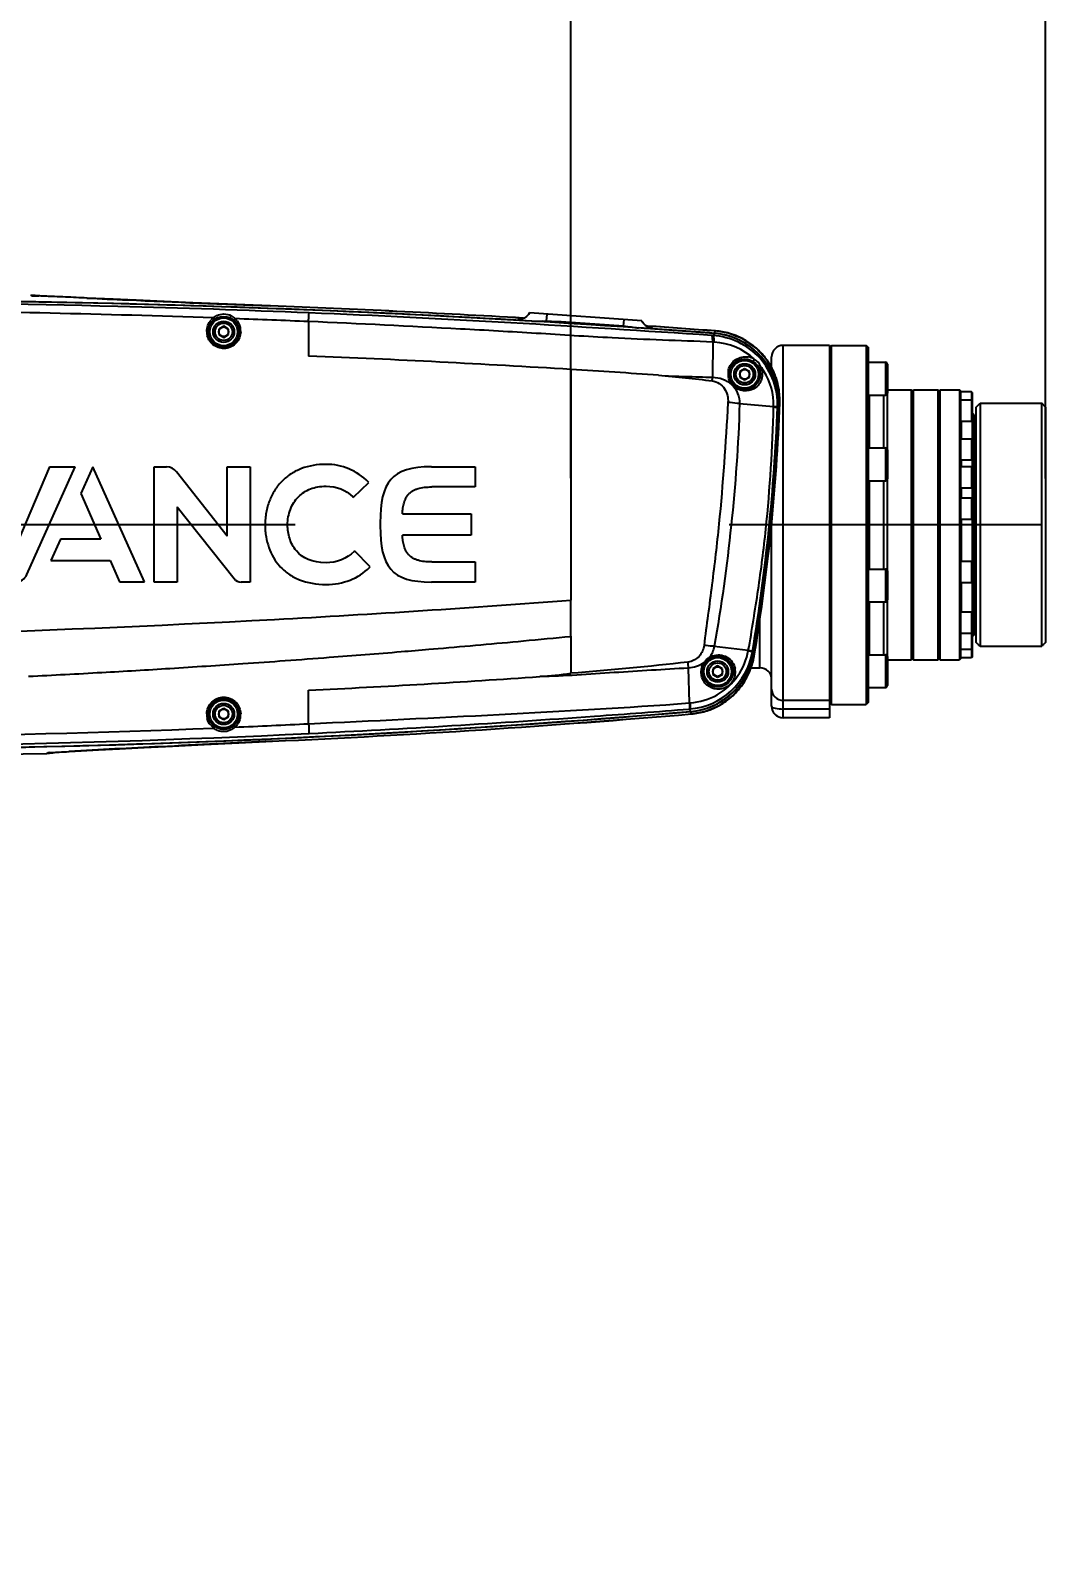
# Model space of a CAD drawing. Header units: millimetres. Extents: x 7426 to 8737, y 124 to 421.
# Drawn here: x 8520.96 to 8529.77, y 362.53 to 375.78 of the extents above; entities that cross this region are included whole.
import ezdxf

# ---------------------------------------------------------------- set-up
doc = ezdxf.new("R2010")
doc.units = ezdxf.units.MM
doc.linetypes.add('CENTER', pattern=[0.6, 0.375, -0.075, 0.075, -0.075])
for name, color, linetype in [('BREP_1_DXF_CONTINUOUS_LINE', 7, 'Continuous'), ('BREP_2_DXF_CONTINUOUS_LINE', 7, 'Continuous'), ('BREP_3_DXF_CONTINUOUS_LINE', 7, 'Continuous'), ('BREP_4_DXF_CONTINUOUS_LINE', 7, 'Continuous'), ('BREP_5_DXF_CONTINUOUS_LINE', 7, 'Continuous'), ('BREP_6_DXF_CONTINUOUS_LINE', 7, 'Continuous'), ('BREP_7_DXF_CONTINUOUS_LINE', 7, 'Continuous'), ('BREP_8_DXF_CONTINUOUS_LINE', 7, 'Continuous'), ('中心线', 7, 'Continuous'), ('外形图', 7, 'Continuous'), ('尺寸标注', 7, 'Continuous')]:
    doc.layers.add(name, color=color, linetype=linetype)
doc.styles.add('微软雅黑', font='msyh.ttc')
doc.dimstyles.new('尺寸标注_1_30比例', dxfattribs={"dimtxt": 2.1, "dimasz": 1.7, "dimexe": 0.5, "dimexo": 0.4, "dimgap": 0.5, "dimtad": 1, "dimdec": 1, "dimlfac": 30, "dimdsep": 46, "dimtxsty": '微软雅黑', "dimcen": 0.09, "dimadec": 0, "dimazin": 0, "dimtp": 0.01, "dimtm": 0.01, "dimtfac": 1, "dimtdec": 1, "dimtofl": 0, "dimtmove": 0, "dimatfit": 3, "dimfxl": 1, "dimtolj": 1, "dimarcsym": 0})

# ---------------------------------------------------------------- blocks, each defined once
blk = doc.blocks.new('*D1307')
at = {"layer": 'Defpoints', "color": 0}
for p in [(8500.291, 392.612), (8561.041, 322.179), (8566.994, 322.179)]:
    blk.add_point(p, dxfattribs=at)
at = {"layer": '尺寸标注', "color": 0, "lineweight": -2}
for p, q in [((8500.691, 392.612), (8567.494, 392.612)), ((8566.994, 390.912), (8566.994, 323.879)), ((8561.441, 322.179), (8567.494, 322.179))]:
    blk.add_line(p, q, dxfattribs=at)
at = {"layer": '尺寸标注', "color": 0}
for points in [[(8567.278, 390.912), (8566.711, 390.912), (8566.994, 392.612)], [(8566.711, 323.879), (8567.278, 323.879), (8566.994, 322.179)]]:
    blk.add_solid(points, dxfattribs=at)
at = {"layer": '尺寸标注', "color": 0, "insert": (8565.404, 357.396), "char_height": 2.1, "attachment_point": 5, "rotation": 90, "style": '微软雅黑'}
blk.add_mtext('\\A1;\\A1;2113', dxfattribs=at)
blk = doc.blocks.new('*D1310')
at = {"layer": 'Defpoints', "color": 0}
for p in [(8525.624, 379.686), (8525.624, 374.991), (8500.291, 366.846)]:
    blk.add_point(p, dxfattribs=at)
at = {"layer": '尺寸标注', "color": 0, "lineweight": -2}
for p, q in [((8500.291, 367.246), (8500.291, 380.186)), ((8525.624, 375.391), (8525.624, 380.186)), ((8501.991, 379.686), (8523.924, 379.686))]:
    blk.add_line(p, q, dxfattribs=at)
at = {"layer": '尺寸标注', "color": 0}
for points in [[(8501.991, 379.97), (8501.991, 379.403), (8500.291, 379.686)], [(8523.924, 379.403), (8523.924, 379.97), (8525.624, 379.686)]]:
    blk.add_solid(points, dxfattribs=at)
at = {"layer": '尺寸标注', "color": 0, "insert": (8512.958, 381.271), "char_height": 2.1, "attachment_point": 5, "style": '微软雅黑'}
blk.add_mtext('\\A1;\\A1;760', dxfattribs=at)
blk = doc.blocks.new('*D1311')
at = {"layer": 'Defpoints', "color": 0}
for p in [(8529.724, 379.686), (8525.624, 371.514), (8529.724, 371.513)]:
    blk.add_point(p, dxfattribs=at)
at = {"layer": '尺寸标注', "color": 0, "lineweight": -2}
for p, q in [((8525.624, 371.914), (8525.624, 380.186)), ((8529.724, 371.913), (8529.724, 380.186)), ((8523.924, 379.686), (8522.224, 379.686)), ((8531.424, 379.686), (8539.969, 379.686))]:
    blk.add_line(p, q, dxfattribs=at)
at = {"layer": '尺寸标注', "color": 0}
for points in [[(8523.924, 379.403), (8523.924, 379.97), (8525.624, 379.686)], [(8531.424, 379.97), (8531.424, 379.403), (8529.724, 379.686)]]:
    blk.add_solid(points, dxfattribs=at)
at = {"layer": '尺寸标注', "color": 0, "insert": (8537.274, 381.277), "char_height": 2.1, "attachment_point": 5, "style": '微软雅黑'}
blk.add_mtext('\\A1;\\A1;123', dxfattribs=at)
blk = doc.blocks.new('123')
at = {"layer": 'BREP_1_DXF_CONTINUOUS_LINE', "color": 7, "linetype": 'Continuous'}
for p, q in [((17.5, -10.43), (17.5, 0.01)), ((17.5, 0.01), (20.95, 0.01)), ((20.95, 0.01), (20.95, -17.36)), ((6.49, -17.36), (6.49, -0.01)), ((6.49, -0.01), (8.36, -0.01)), ((17.5, -10.43), (9.85, -0.75)), ((9.93, -6.02), (9.93, -17.36)), ((9.93, -6.02), (18.52, -16.84)), ((9.93, -17.36), (6.49, -17.36)), ((20.95, -17.36), (19.59, -17.36))]:
    blk.add_line(p, q, dxfattribs=at)
for points in [[(9.85, -0.75), (9.5, -0.3), (8.96, -0.01), (8.36, -0.01)], [(18.52, -16.84), (18.77, -17.16), (19.16, -17.36), (19.59, -17.36)]]:
    blk.add_open_spline(points, degree=3, dxfattribs=at)
at = {"layer": 'BREP_2_DXF_CONTINUOUS_LINE', "color": 7, "linetype": 'Continuous'}
for p, q in [((62.43, 0), (60.62, -4.03)), ((70.21, -17.35), (62.43, 0)), ((60.62, -4.03), (63.61, -10.89)), ((57.54, -10.89), (56.1, -14.12)), ((63.61, -10.89), (57.54, -10.89)), ((56.1, -14.12), (65.01, -14.12)), ((65.01, -14.12), (66.45, -17.35)), ((66.45, -17.35), (70.21, -17.35))]:
    blk.add_line(p, q, dxfattribs=at)
at = {"layer": 'BREP_3_DXF_CONTINUOUS_LINE', "color": 7, "linetype": 'Continuous'}
for p, q in [((40.7, 0), (47.98, -16.24)), ((40.7, 0), (44.56, 0)), ((50.23, -13.26), (44.56, 0)), ((55.9, 0), (50.23, -13.26)), ((52.47, -16.24), (59.76, 0)), ((55.9, 0), (59.76, 0)), ((50.77, -17.34), (49.69, -17.34))]:
    blk.add_line(p, q, dxfattribs=at)
for centre, start, end in [((49.69, -15.48), 204.0204, 270.0145), ((50.77, -15.47), 270.0224, 335.7905)]:
    blk.add_arc(centre, 1.87, start, end, dxfattribs=at)
at = {"layer": 'BREP_4_DXF_CONTINUOUS_LINE', "color": 7, "linetype": 'Continuous'}
for p, q in [((104, -2.36), (103.92, -2.28)), ((101.61, -4.52), (101.69, -4.59)), ((101.69, -4.59), (104, -2.36)), ((101.86, -12.68), (101.78, -12.76)), ((104.22, -15.06), (101.86, -12.68)), ((104.14, -15.14), (104.22, -15.06))]:
    blk.add_line(p, q, dxfattribs=at)
for points, knots in [([(97.55, 0.37), (96.21, 0.37), (94.34, 0.04), (92.24, -1.01), (90.89, -2.11), (89.78, -3.49), (88.97, -5.1), (88.56, -6.58), (88.39, -7.82), (88.35, -8.76), (88.39, -9.67), (88.54, -10.82), (88.9, -12.19), (89.58, -13.68), (90.57, -15.04), (91.87, -16.19), (94.06, -17.36), (96.07, -17.72), (97.55, -17.72)], [0, 0, 0, 0, 0.123703, 0.185554, 0.247405, 0.309485, 0.371565, 0.433646, 0.464686, 0.495726, 0.524925, 0.554123, 0.612521, 0.670919, 0.729317, 0.796987, 0.864658, 1, 1, 1, 1]), ([(97.55, -14.46), (95.44, -14.46), (93.27, -13.36), (92.13, -11.17), (91.82, -9.81), (91.73, -8.7), (91.83, -7.54), (92.25, -6.02), (93.27, -4.4), (95.13, -3.21), (96.7, -2.93), (97.55, -2.93)], [0, 0, 0, 0, 0.228721, 0.343081, 0.400261, 0.457441, 0.526086, 0.59473, 0.732019, 0.866009, 1, 1, 1, 1])]:
    blk.add_open_spline(points, degree=3, knots=knots, dxfattribs=at)
for points in [[(103.92, -2.28), (102.16, -0.55), (99.96, 0.37), (97.55, 0.37)], [(97.55, -2.93), (99.13, -2.93), (100.57, -3.5), (101.61, -4.52)], [(101.78, -12.76), (100.73, -13.81), (99.11, -14.46), (97.55, -14.46)], [(97.55, -17.72), (100.15, -17.72), (102.43, -16.83), (104.14, -15.14)]]:
    blk.add_open_spline(points, degree=3, dxfattribs=at)
at = {"layer": 'BREP_5_DXF_CONTINUOUS_LINE', "color": 7, "linetype": 'Continuous'}
blk.add_line((32.11, -17.72), (32.86, -17.69), dxfattribs=at)
for points, knots in [([(32.1, 0.37), (32.09, 0.37), (32.08, 0.37), (32.05, 0.37), (32.01, 0.37), (31.95, 0.37), (31.88, 0.36), (31.79, 0.36), (31.67, 0.36), (31.48, 0.35), (31.25, 0.34), (30.98, 0.31), (30.72, 0.28), (30.37, 0.23), (29.95, 0.16), (29.46, 0.04), (28.84, -0.14), (28.1, -0.43), (27.3, -0.85), (26.57, -1.35), (25.91, -1.92), (25.13, -2.75), (24.49, -3.69), (24, -4.7), (23.7, -5.48), (23.5, -6.16), (23.38, -6.7), (23.31, -7.12), (23.25, -7.53), (23.21, -7.88), (23.19, -8.15), (23.19, -8.33), (23.18, -8.46), (23.18, -8.57), (23.18, -8.65), (23.18, -8.71), (23.18, -8.75), (23.18, -8.78), (23.18, -8.79), (23.18, -8.81), (23.18, -8.84), (23.18, -8.89), (23.18, -8.94), (23.18, -9.02), (23.18, -9.11), (23.19, -9.26), (23.2, -9.44), (23.21, -9.66), (23.23, -9.88), (23.26, -10.17), (23.32, -10.52), (23.4, -10.95), (23.52, -11.5), (23.73, -12.17), (24.04, -12.93), (24.35, -13.54), (24.63, -14), (24.85, -14.33), (25.05, -14.59), (25.2, -14.77), (25.29, -14.88), (25.35, -14.95), (25.43, -15.04), (25.53, -15.15), (25.71, -15.34), (25.98, -15.59), (26.32, -15.88), (26.8, -16.24), (27.43, -16.64), (28.25, -17.03), (29.13, -17.33), (30.07, -17.55), (30.89, -17.66), (31.57, -17.71), (31.93, -17.72), (32.11, -17.72), (32.11, -17.72)], [0, 0, 0, 0, 0.000325, 0.000651, 0.001301, 0.002602, 0.003903, 0.005204, 0.007806, 0.010409, 0.015613, 0.020817, 0.026021, 0.031226, 0.041634, 0.052043, 0.062451, 0.083269, 0.104086, 0.124903, 0.14572, 0.166537, 0.208171, 0.228989, 0.249806, 0.270623, 0.281031, 0.29144, 0.301849, 0.312257, 0.317461, 0.322666, 0.325268, 0.32787, 0.330472, 0.331773, 0.332424, 0.333074, 0.333725, 0.334375, 0.335676, 0.338279, 0.340881, 0.343483, 0.348687, 0.353891, 0.3643, 0.374709, 0.385117, 0.395526, 0.416343, 0.43716, 0.457977, 0.499612, 0.541246, 0.58288, 0.603697, 0.624514, 0.645332, 0.65574, 0.660944, 0.666149, 0.671353, 0.676557, 0.686966, 0.707783, 0.7286, 0.749417, 0.791052, 0.832686, 0.87432, 0.915954, 0.957589, 0.978406, 0.999223, 1, 1, 1, 1]), ([(35.91, -17), (36.19, -16.88), (36.74, -16.62), (37.37, -16.22), (37.84, -15.85), (38.13, -15.61), (38.34, -15.4), (38.5, -15.24), (38.63, -15.11), (38.73, -15), (38.81, -14.91), (38.87, -14.84), (38.96, -14.73), (39.1, -14.55), (39.3, -14.29), (39.52, -13.96), (39.8, -13.5), (40.11, -12.89), (40.42, -12.13), (40.66, -11.33), (40.84, -10.5), (40.94, -9.78), (40.97, -9.27), (40.98, -9.01), (40.99, -8.86), (40.99, -8.75), (40.99, -8.63), (40.99, -8.47), (40.98, -8.19), (40.96, -7.8), (40.91, -7.33), (40.81, -6.71), (40.64, -5.96), (40.36, -5.09), (39.99, -4.26), (39.55, -3.47), (39.12, -2.87), (38.74, -2.42), (38.43, -2.09), (38.13, -1.8), (37.7, -1.44), (37.14, -1.02), (36.41, -0.6), (35.76, -0.31), (35.22, -0.11), (34.8, 0.01), (34.38, 0.12), (33.94, 0.21), (33.57, 0.27), (33.26, 0.31), (33.04, 0.33), (32.84, 0.34), (32.69, 0.35), (32.57, 0.36), (32.45, 0.36), (32.35, 0.36), (32.27, 0.37), (32.22, 0.37), (32.18, 0.37), (32.16, 0.37), (32.13, 0.37), (32.11, 0.37), (32.1, 0.37), (32.1, 0.37), (32.1, 0.37)], [0, 0, 0, 0, 0.035714, 0.071429, 0.089286, 0.107143, 0.116071, 0.125, 0.133929, 0.138393, 0.142857, 0.147321, 0.151786, 0.160714, 0.178571, 0.196429, 0.214286, 0.25, 0.285714, 0.321429, 0.357143, 0.392857, 0.410714, 0.419643, 0.424107, 0.428571, 0.433036, 0.4375, 0.446429, 0.464286, 0.482143, 0.5, 0.535714, 0.571429, 0.607143, 0.642857, 0.678571, 0.696429, 0.714286, 0.732143, 0.75, 0.785714, 0.821429, 0.857143, 0.875, 0.892857, 0.910714, 0.928571, 0.946429, 0.955357, 0.964286, 0.973214, 0.977679, 0.982143, 0.986607, 0.991071, 0.993304, 0.995536, 0.996652, 0.997768, 0.998884, 0.999442, 0.999721, 1, 1, 1, 1]), ([(27.59, -5.06), (27.66, -4.95), (27.79, -4.77), (27.97, -4.55), (28.1, -4.41), (28.17, -4.34), (28.2, -4.3)], [0, 0, 0, 0, 0.400072, 0.700036, 0.850018, 1, 1, 1, 1]), ([(28.2, -4.3), (28.23, -4.27), (28.29, -4.21), (28.42, -4.09), (28.64, -3.89), (28.99, -3.64), (29.43, -3.37), (29.91, -3.16), (30.41, -2.99), (30.94, -2.88), (31.41, -2.82), (31.8, -2.79), (32.2, -2.78), (32.68, -2.8), (33.42, -2.9), (34.11, -3.08), (34.73, -3.36), (35.17, -3.62), (35.51, -3.87), (35.74, -4.06), (35.86, -4.18), (35.95, -4.27), (36.05, -4.38), (36.18, -4.52), (36.4, -4.78), (36.67, -5.18), (36.96, -5.71), (37.19, -6.27), (37.35, -6.76), (37.44, -7.17), (37.5, -7.49), (37.55, -7.81), (37.57, -8.08), (37.58, -8.3), (37.59, -8.43), (37.59, -8.55), (37.59, -8.63), (37.59, -8.7), (37.59, -8.75), (37.59, -8.78), (37.59, -8.79), (37.59, -8.8)], [0, 0, 0, 0, 0.010417, 0.020833, 0.041667, 0.083333, 0.125, 0.166667, 0.208333, 0.25, 0.291667, 0.3125, 0.333333, 0.375, 0.416667, 0.5, 0.541667, 0.583333, 0.625, 0.645833, 0.65625, 0.666667, 0.677083, 0.6875, 0.708333, 0.75, 0.791667, 0.833333, 0.875, 0.895833, 0.916667, 0.9375, 0.958333, 0.96875, 0.979167, 0.984375, 0.989583, 0.994792, 0.997396, 0.998698, 1, 1, 1, 1]), ([(36.74, -12.09), (36.61, -12.31), (36.28, -12.8), (35.6, -13.48), (34.82, -13.97), (34.08, -14.26), (33.48, -14.42), (32.93, -14.5), (32.46, -14.53), (32.09, -14.54), (31.73, -14.53), (31.26, -14.5), (30.71, -14.42), (30.11, -14.26), (29.38, -13.97), (28.59, -13.49), (27.85, -12.74), (27.37, -12.01), (27.08, -11.37), (26.9, -10.88), (26.77, -10.37), (26.68, -9.94), (26.63, -9.6), (26.61, -9.38), (26.59, -9.21), (26.58, -9.08), (26.58, -8.97), (26.58, -8.89), (26.58, -8.85), (26.57, -8.82), (26.57, -8.8), (26.57, -8.77), (26.57, -8.72), (26.57, -8.65), (26.57, -8.57), (26.57, -8.46), (26.58, -8.33), (26.59, -8.11), (26.61, -7.84), (26.66, -7.52), (26.71, -7.21), (26.81, -6.8), (26.96, -6.31), (27.19, -5.75), (27.41, -5.34), (27.55, -5.12), (27.59, -5.06)], [0, 0, 0, 0, 0.037506, 0.090006, 0.142507, 0.168757, 0.195007, 0.221257, 0.234382, 0.247507, 0.260632, 0.273757, 0.300007, 0.326257, 0.352508, 0.405008, 0.457508, 0.510008, 0.536258, 0.562508, 0.588759, 0.615009, 0.628134, 0.641259, 0.647821, 0.654384, 0.660946, 0.664228, 0.665868, 0.667509, 0.66915, 0.67079, 0.674071, 0.680634, 0.687197, 0.693759, 0.706884, 0.720009, 0.746259, 0.772509, 0.79876, 0.82501, 0.87751, 0.93001, 0.98251, 1, 1, 1, 1]), ([(37.59, -8.8), (37.59, -8.8), (37.59, -8.83), (37.59, -8.87), (37.59, -8.95), (37.58, -9.06), (37.58, -9.19), (37.56, -9.36), (37.54, -9.58), (37.49, -9.93), (37.41, -10.36), (37.28, -10.87), (37.1, -11.36), (36.92, -11.77), (36.79, -12.01), (36.74, -12.09)], [0, 0, 0, 0, 0.009511, 0.019022, 0.038045, 0.07609, 0.114134, 0.152179, 0.228269, 0.304358, 0.456537, 0.608717, 0.760896, 0.913075, 1, 1, 1, 1]), ([(32.86, -17.69), (32.95, -17.69), (33.37, -17.65), (34.11, -17.55), (35.04, -17.33), (35.63, -17.12), (35.91, -17)], [0, 0, 0, 0, 0.079012, 0.386008, 0.693004, 1, 1, 1, 1])]:
    blk.add_open_spline(points, degree=3, knots=knots, dxfattribs=at)
at = {"layer": 'BREP_6_DXF_CONTINUOUS_LINE', "color": 7, "linetype": 'Continuous'}
for p, q in [((0, 0), (0, -17.35)), ((3.42, 0), (0, 0)), ((3.42, -17.35), (3.42, 0)), ((0, -17.35), (3.42, -17.35))]:
    blk.add_line(p, q, dxfattribs=at)
at = {"layer": 'BREP_7_DXF_CONTINUOUS_LINE', "color": 7, "linetype": 'Continuous'}
for p, q in [((82.66, 0.01), (86.11, 0.01)), ((82.66, -10.43), (82.66, 0.01)), ((86.11, 0.01), (86.11, -17.36)), ((71.65, -17.36), (71.65, -0.01)), ((71.65, -0.01), (73.52, -0.01)), ((82.66, -10.43), (75.01, -0.75)), ((75.1, -6.02), (75.1, -17.36)), ((75.1, -6.02), (83.69, -16.84)), ((75.1, -17.36), (71.65, -17.36)), ((86.11, -17.36), (84.76, -17.36))]:
    blk.add_line(p, q, dxfattribs=at)
for points in [[(75.01, -0.75), (74.67, -0.3), (74.13, -0.01), (73.52, -0.01)], [(83.69, -16.84), (83.93, -17.16), (84.32, -17.36), (84.76, -17.36)]]:
    blk.add_open_spline(points, degree=3, dxfattribs=at)
at = {"layer": 'BREP_8_DXF_CONTINUOUS_LINE', "color": 7, "linetype": 'Continuous'}
for p, q in [((113.43, 0), (120, 0)), ((120, 0), (120, -3.03)), ((120, -3.03), (113.51, -3.03)), ((105.72, -8.46), (105.72, -8.67)), ((105.72, -8.69), (105.72, -8.67)), ((105.72, -8.69), (105.72, -8.9)), ((109.05, -7.06), (119.44, -7.06)), ((119.44, -7.06), (119.44, -10.29)), ((119.44, -10.29), (109.05, -10.29)), ((113.51, -14.33), (120, -14.33)), ((120, -14.33), (120, -17.36)), ((120, -17.36), (113.43, -17.36))]:
    blk.add_line(p, q, dxfattribs=at)
for points in [[(113.43, 0), (107.38, 0), (105.72, -2.32), (105.72, -8.46)], [(105.72, -8.9), (105.72, -15.04), (107.38, -17.36), (113.43, -17.36)]]:
    blk.add_open_spline(points, degree=3, dxfattribs=at)
for points in [[(109.05, -7.06), (109.07, -6.76), (109.13, -6.18), (109.27, -5.52), (109.44, -5.04), (109.56, -4.76), (109.67, -4.56), (109.76, -4.41), (109.85, -4.3), (109.91, -4.22), (109.94, -4.18), (109.97, -4.15), (110, -4.11), (110.05, -4.06), (110.14, -3.97), (110.26, -3.86), (110.43, -3.73), (110.66, -3.58), (110.98, -3.42), (111.55, -3.22), (112.36, -3.06), (113.11, -3.03), (113.51, -3.03)], [(113.51, -14.33), (113.11, -14.33), (112.36, -14.3), (111.55, -14.14), (110.98, -13.94), (110.66, -13.78), (110.43, -13.63), (110.26, -13.5), (110.14, -13.39), (110.05, -13.3), (110, -13.25), (109.97, -13.21), (109.94, -13.18), (109.91, -13.14), (109.85, -13.06), (109.76, -12.95), (109.67, -12.8), (109.56, -12.6), (109.44, -12.32), (109.27, -11.84), (109.13, -11.18), (109.07, -10.6), (109.05, -10.29)]]:
    blk.add_open_spline(points, degree=3, knots=[0, 0, 0, 0, 0.125, 0.25, 0.3125, 0.375, 0.40625, 0.4375, 0.46875, 0.484375, 0.492188, 0.5, 0.507812, 0.515625, 0.53125, 0.5625, 0.59375, 0.625, 0.6875, 0.75, 0.875, 1, 1, 1, 1], dxfattribs=at)

msp = doc.modelspace()

# ---------------------------------------------------------------- linework, layer by layer
at = {"layer": '中心线', "linetype": 'CENTER', "ltscale": 50}
msp.add_line((8496.9908, 371.5139), (8529.691, 371.5139), dxfattribs=at)
at = {"layer": '外形图', "color": 0, "linetype": 'Continuous'}
for p, q in [((8521.0746, 373.4864), (8520.9569, 373.4967)), ((8520.9683, 373.4904), (8520.9569, 373.4967)), ((8520.9683, 373.4904), (8520.9866, 373.4898)), ((8520.9683, 373.4904), (8520.9866, 373.4897)), ((8520.9866, 373.4897), (8521.0285, 373.4882)), ((8521.4442, 373.4704), (8521.4417, 373.4704)), ((8521.4417, 373.4704), (8521.4441, 373.4703)), ((8521.6707, 373.4599), (8521.4442, 373.4704)), ((8521.988, 373.4456), (8521.809, 373.4537)), ((8523.0276, 373.4021), (8523.0276, 373.402)), ((8523.3575, 373.2672), (8523.3579, 372.9695)), ((8526.2371, 373.2738), (8525.266, 373.3417)), ((8525.414, 373.2716), (8525.4177, 373.3311)), ((8526.0788, 373.2291), (8526.0825, 373.2846)), ((8522.6243, 373.227), (8522.5827, 373.2029)), ((8522.5827, 373.2029), (8522.5827, 373.1548)), ((8522.5827, 373.1548), (8522.6243, 373.1308)), ((8522.666, 373.2029), (8522.6243, 373.227)), ((8522.6243, 373.1308), (8522.666, 373.1548)), ((8522.666, 373.1548), (8522.666, 373.2029)), ((8526.8515, 373.1468), (8526.8398, 373.1476)), ((8526.8614, 373.1649), (8526.8515, 373.1468)), ((8526.8619, 373.1658), (8526.8731, 373.1861)), ((8526.8731, 373.1862), (8526.8731, 373.1861)), ((8527.111, 373.1169), (8527.0465, 373.1425)), ((8526.8494, 373.0902), (8526.8481, 372.7865)), ((8526.8621, 373.0896), (8526.8494, 373.0902)), ((8527.2255, 373.0373), (8527.1684, 373.0772)), ((8527.4577, 369.8456), (8527.4577, 373.0622)), ((8527.8577, 373.0622), (8527.4577, 373.0622)), ((8527.8577, 373.0456), (8527.8743, 373.0622)), ((8527.8577, 373.0622), (8527.8577, 369.8456)), ((8527.8743, 369.9622), (8527.8743, 373.0622)), ((8527.8743, 373.0622), (8528.1743, 373.0622)), ((8528.1743, 373.0622), (8528.1743, 369.9622)), ((8528.191, 373.0456), (8528.1743, 373.0622)), ((8528.191, 373.0455), (8528.191, 369.9789)), ((8527.3186, 372.9333), (8527.2721, 372.9854)), ((8527.3577, 372.8615), (8527.3577, 372.9622)), ((8528.191, 372.9165), (8528.341, 372.9165)), ((8528.341, 372.9165), (8528.341, 372.6332)), ((8528.3577, 372.8999), (8528.3577, 372.6499)), ((8525.6243, 372.8537), (8525.6243, 370.8613)), ((8527.1243, 372.8603), (8527.0827, 372.8363)), ((8527.0827, 372.8363), (8527.0827, 372.7882)), ((8527.0827, 372.7882), (8527.1243, 372.7641)), ((8527.166, 372.8363), (8527.1243, 372.8603)), ((8527.1243, 372.7641), (8527.166, 372.7882)), ((8527.166, 372.7882), (8527.166, 372.8363)), ((8528.191, 372.6332), (8528.341, 372.6332)), ((8528.2043, 372.1769), (8528.2043, 372.6332)), ((8528.3243, 372.6332), (8528.3243, 372.1769)), ((8528.3577, 372.6789), (8528.5643, 372.6789)), ((8528.3577, 372.1602), (8528.3577, 372.6499)), ((8528.5643, 372.6789), (8528.5643, 370.3456)), ((8528.5743, 372.6689), (8528.5643, 372.6789)), ((8528.5743, 372.6689), (8528.5843, 372.6789)), ((8528.5743, 370.3556), (8528.5743, 372.6689)), ((8528.5843, 370.3456), (8528.5843, 372.6789)), ((8528.5843, 372.6789), (8528.7935, 372.6789)), ((8528.7935, 372.6789), (8528.7935, 370.3456)), ((8528.8035, 372.6689), (8528.7935, 372.6789)), ((8528.8035, 372.6689), (8528.8135, 372.6789)), ((8528.8035, 370.3556), (8528.8035, 372.6689)), ((8528.8135, 370.3456), (8528.8135, 372.6789)), ((8528.8135, 372.6789), (8528.9793, 372.6789)), ((8528.9793, 372.6789), (8528.9793, 370.3456)), ((8528.991, 372.6672), (8528.9793, 372.6789)), ((8528.991, 370.3572), (8528.991, 372.6672)), ((8529.0843, 372.6614), (8528.991, 372.6614)), ((8529.0843, 372.6614), (8529.0843, 372.406)), ((8529.091, 372.6548), (8529.0843, 372.6614)), ((8529.091, 372.6548), (8529.091, 370.3697)), ((8527.3748, 372.5309), (8527.0806, 372.5584)), ((8527.4081, 372.5259), (8527.4082, 372.5303)), ((8527.4157, 372.5442), (8527.4082, 372.5303)), ((8527.4162, 372.5451), (8527.4276, 372.5663)), ((8529.0843, 372.5894), (8528.991, 372.5894)), ((8529.091, 372.5827), (8529.0843, 372.5894)), ((8529.1077, 372.4622), (8529.091, 372.4789)), ((8529.1243, 372.5289), (8529.1577, 372.5622)), ((8529.1243, 370.4977), (8529.1243, 372.5289)), ((8529.1577, 372.5622), (8529.1577, 370.4656)), ((8529.1577, 372.5622), (8529.691, 372.5622)), ((8529.691, 370.4656), (8529.691, 372.5622)), ((8529.7243, 372.5289), (8529.691, 372.5622)), ((8529.7243, 372.5289), (8529.7243, 370.4977)), ((8529.0843, 372.406), (8528.991, 372.406)), ((8528.9977, 372.2532), (8528.9977, 372.406)), ((8529.091, 372.4127), (8529.0843, 372.406)), ((8529.1077, 372.4622), (8529.1077, 370.5622)), ((8529.0843, 372.2532), (8528.991, 372.2532)), ((8529.0843, 372.2532), (8529.0843, 372.0699)), ((8529.091, 372.2466), (8529.0843, 372.2532)), ((8529.1243, 372.2456), (8529.1077, 372.2622)), ((8528.191, 372.1769), (8528.341, 372.1769)), ((8528.341, 372.1769), (8528.341, 371.8936)), ((8528.3577, 372.1602), (8528.3577, 371.9102)), ((8529.0843, 372.0699), (8528.991, 372.0699)), ((8528.9977, 372.0121), (8528.9977, 372.0699)), ((8529.091, 372.0766), (8529.0843, 372.0699)), ((8529.0843, 372.0121), (8528.991, 372.0121)), ((8529.0843, 372.0121), (8529.0843, 371.8287)), ((8529.091, 372.0054), (8529.0843, 372.0121)), ((8528.191, 371.8936), (8528.341, 371.8936)), ((8528.2043, 371.1309), (8528.2043, 371.8936)), ((8528.3243, 371.8936), (8528.3243, 371.1309)), ((8528.3577, 371.1142), (8528.3577, 371.9102)), ((8529.0843, 371.8287), (8528.991, 371.8287)), ((8528.9977, 371.7431), (8528.9977, 371.8287)), ((8529.091, 371.8354), (8529.0843, 371.8287)), ((8529.0843, 371.7431), (8528.991, 371.7431)), ((8529.0843, 371.7431), (8529.0843, 371.5598)), ((8529.091, 371.7364), (8529.0843, 371.7431)), ((8527.3577, 369.9456), (8527.3577, 371.5458)), ((8529.0843, 371.5598), (8528.991, 371.5598)), ((8528.9977, 371.1957), (8528.9977, 371.5598)), ((8529.091, 371.5664), (8529.0843, 371.5598)), ((8529.0843, 371.1957), (8528.991, 371.1957)), ((8529.0843, 371.1957), (8529.0843, 371.0124)), ((8529.091, 371.189), (8529.0843, 371.1957)), ((8528.191, 371.1309), (8528.341, 371.1309)), ((8528.341, 371.1309), (8528.341, 370.8476)), ((8528.3577, 371.1142), (8528.3577, 370.8642)), ((8529.0843, 371.0124), (8528.991, 371.0124)), ((8528.9977, 370.7576), (8528.9977, 371.0124)), ((8529.091, 371.019), (8529.0843, 371.0124)), ((8525.6243, 370.5498), (8525.6243, 370.8614)), ((8527.2569, 370.2778), (8527.2569, 370.7564)), ((8528.191, 370.8476), (8528.341, 370.8476)), ((8528.2043, 370.3913), (8528.2043, 370.8476)), ((8528.3243, 370.8476), (8528.3243, 370.3913)), ((8528.3577, 370.3746), (8528.3577, 370.8642)), ((8529.0843, 370.7576), (8528.991, 370.7576)), ((8529.0843, 370.7576), (8529.0843, 370.363)), ((8529.091, 370.751), (8529.0843, 370.7576)), ((8529.1243, 370.7789), (8529.1077, 370.7622)), ((8525.6236, 370.5498), (8525.6227, 370.2309)), ((8529.0843, 370.5743), (8528.991, 370.5743)), ((8529.091, 370.581), (8529.0843, 370.5743)), ((8529.1077, 370.5622), (8529.091, 370.5456)), ((8529.1398, 370.4823), (8529.1243, 370.4977)), ((8529.7243, 370.4977), (8529.7089, 370.4823)), ((8524.3976, 370.4379), (8524.4762, 370.4446)), ((8527.1555, 370.4268), (8526.8623, 370.463)), ((8527.1554, 370.4268), (8527.1559, 370.4296)), ((8527.1919, 370.4167), (8527.1924, 370.4196)), ((8527.1987, 370.4008), (8527.1924, 370.4196)), ((8527.2062, 370.3785), (8527.199, 370.3999)), ((8528.191, 370.3913), (8528.341, 370.3913)), ((8528.341, 370.3913), (8528.341, 370.1079)), ((8528.3577, 370.3746), (8528.3577, 370.1246)), ((8528.3577, 370.3456), (8528.5643, 370.3456)), ((8528.5743, 370.3556), (8528.5643, 370.3456)), ((8528.5743, 370.3556), (8528.5843, 370.3456)), ((8528.5843, 370.3456), (8528.7935, 370.3456)), ((8528.8035, 370.3556), (8528.7935, 370.3456)), ((8528.8035, 370.3556), (8528.8135, 370.3456)), ((8528.8135, 370.3456), (8528.9793, 370.3456)), ((8528.991, 370.3572), (8528.9793, 370.3456)), ((8529.0843, 370.4351), (8528.991, 370.4351)), ((8529.0843, 370.363), (8528.991, 370.363)), ((8529.091, 370.4417), (8529.0843, 370.4351)), ((8529.091, 370.3697), (8529.0843, 370.363)), ((8529.1577, 370.4656), (8529.691, 370.4656)), ((8526.6481, 369.9746), (8526.64, 370.2755)), ((8526.891, 370.2937), (8526.8493, 370.2696)), ((8526.8493, 370.2696), (8526.8493, 370.2215)), ((8526.8493, 370.2215), (8526.891, 370.1974)), ((8526.9327, 370.2696), (8526.891, 370.2937)), ((8526.891, 370.1974), (8526.9327, 370.2215)), ((8526.9327, 370.2215), (8526.9327, 370.2696)), ((8523.3576, 369.7947), (8523.3576, 370.0844)), ((8527.0211, 370.0364), (8527.067, 370.0898)), ((8528.191, 370.1079), (8528.341, 370.1079)), ((8526.9065, 369.9534), (8526.9642, 369.995)), ((8527.8577, 369.9964), (8527.4577, 369.9964)), ((8527.8577, 369.9789), (8527.8743, 369.9622)), ((8527.8743, 369.9622), (8528.1743, 369.9622)), ((8528.191, 369.9789), (8528.1743, 369.9622)), ((8522.6243, 369.927), (8522.5827, 369.9029)), ((8522.5827, 369.9029), (8522.5827, 369.8548)), ((8522.5827, 369.8548), (8522.6243, 369.8308)), ((8522.666, 369.9029), (8522.6243, 369.927)), ((8522.6243, 369.8308), (8522.666, 369.8548)), ((8522.666, 369.8548), (8522.666, 369.9029)), ((8526.6459, 369.9222), (8526.6505, 369.9226)), ((8526.658, 369.9011), (8526.6505, 369.9226)), ((8526.6655, 369.8796), (8526.6583, 369.9002)), ((8526.6655, 369.8795), (8526.6655, 369.8796)), ((8527.8577, 369.9221), (8527.4577, 369.9221)), ((8527.8577, 369.8456), (8527.4577, 369.8456)), ((8521.1731, 369.5483), (8521.1974, 369.5497)), ((8521.2405, 369.5521), (8521.2907, 369.5551)), ((8521.2407, 369.5521), (8521.2907, 369.5551)), ((8521.2904, 369.5552), (8521.2873, 369.555)), ((8521.2907, 369.5551), (8521.2873, 369.555)), ((8521.3278, 369.5572), (8521.3933, 369.5609)), ((8523.0451, 369.6438), (8523.0451, 369.6439)), ((8521.0922, 369.5383), (8521.1055, 369.5448)), ((8521.0922, 369.5383), (8521.1482, 369.5428)), ((8521.1193, 369.5455), (8521.1055, 369.5448)), ((8521.1193, 369.5454), (8521.1055, 369.5448)), ((8521.1482, 369.5428), (8521.1731, 369.5483))]:
    msp.add_line(p, q, dxfattribs=at)
for points in [[(8521.4442, 373.4704), (8521.3032, 373.4769), (8521.1334, 373.4842), (8520.9866, 373.4898)], [(8523.0276, 373.4021), (8522.7332, 373.4135), (8522.3574, 373.4293), (8521.9864, 373.4456), (8521.669, 373.46), (8521.4442, 373.4704)], [(8525.266, 373.3417), (8525.2575, 373.3281), (8525.24, 373.3101), (8525.2207, 373.2982), (8525.2053, 373.2926), (8525.1978, 373.291), (8525.1967, 373.2908)], [(8526.2954, 373.2209), (8526.2969, 373.2206), (8526.2941, 373.2214), (8526.2835, 373.2257), (8526.2689, 373.2344), (8526.2549, 373.2469), (8526.2426, 373.2633), (8526.2371, 373.2738)], [(8527.4276, 372.5663), (8527.4213, 372.6778), (8527.3847, 372.8119), (8527.318, 372.9344), (8527.2247, 373.0382), (8527.11, 373.1176), (8526.9807, 373.1682), (8526.8731, 373.1862)], [(8526.6655, 369.8795), (8526.7773, 369.8999), (8526.9076, 369.9538), (8527.0221, 370.037), (8527.1139, 370.1448), (8527.1777, 370.2707), (8527.2063, 370.3785)], [(8526.8179, 370.3659), (8526.8195, 370.3623), (8526.8203, 370.3597), (8526.8201, 370.3585)], [(8526.6655, 369.8795), (8526.7751, 369.8992), (8526.7761, 369.8996)], [(8521.1193, 369.5454), (8521.1705, 369.5482), (8521.2407, 369.5521)], [(8521.2907, 369.5551), (8521.3938, 369.5609), (8521.5434, 369.5689), (8521.7233, 369.5783), (8521.9359, 369.5892), (8522.1809, 369.6018), (8522.4554, 369.6156), (8522.755, 369.6303), (8523.0451, 369.6438)]]:
    msp.add_lwpolyline(points, dxfattribs=at)
for centre, radius in [((8522.6243, 373.1789), 0.1333), ((8522.6243, 373.1789), 0.12), ((8522.6243, 373.1789), 0.0917), ((8522.6243, 373.1789), 0.075), ((8522.6243, 373.1789), 0.0417), ((8527.1243, 372.8122), 0.1333), ((8527.1243, 372.8122), 0.12), ((8527.1243, 372.8122), 0.0917), ((8527.1243, 372.8122), 0.075), ((8527.1243, 372.8122), 0.0417), ((8526.891, 370.2456), 0.1333), ((8526.891, 370.2456), 0.12), ((8526.891, 370.2456), 0.0917), ((8526.891, 370.2456), 0.075), ((8526.891, 370.2456), 0.0417), ((8522.6243, 369.8789), 0.1333), ((8522.6243, 369.8789), 0.12), ((8522.6243, 369.8789), 0.0917), ((8522.6243, 369.8789), 0.075), ((8522.6243, 369.8789), 0.0417)]:
    msp.add_circle(centre, radius, dxfattribs=at)
at = {"layer": '外形图', "color": 0}
msp.add_arc((8500.291, 338.8456), 53.7667, 295, 170, dxfattribs=at)
at = {"layer": '外形图', "color": 0, "linetype": 'Continuous'}
for centre, radius, start, end in [((8519.1676, 270.2571), 103.1959, 86.60266, 91.36049), ((8519.1676, 270.2571), 103.195, 85.724258, 91.334449), ((8520.9503, 372.4895), 1.0011, 87.92379, 88.97244), ((8519.894, 343.1028), 30.4066, 87.73628, 87.86172), ((8519.7758, 340.1137), 33.398, 87.62151, 87.73618), ((8519.5449, 334.5814), 38.9351, 87.47691, 87.62001), ((8518.7568, 316.849), 56.6851, 87.28512, 87.47004), ((8519.1676, 270.2571), 103.2172, 86.642761, 87.856815), ((8519.1676, 270.2571), 103.2171, 86.642306, 87.856815), ((8522.6247, 373.182), 0.1472, 128.66391, 138.31869), ((8522.6242, 373.1826), 0.1464, 127.25674, 128.65834), ((8518.9396, 270.1793), 103.1825, 87.546045, 87.899753), ((8522.6244, 373.1826), 0.1464, 47.19499, 48.66341), ((8522.6237, 373.1819), 0.1473, 38.19721, 47.18925), ((8525.2148, 372.6819), 0.6099, 90.77203, 91.52167), ((8519.1676, 270.2571), 103.2037, 86.160206, 86.530017), ((8522.6239, 373.1822), 0.1463, 180.01243, 181.94763), ((8522.6255, 373.1823), 0.148, 181.96386, 194.85285), ((8522.6233, 373.182), 0.1476, 0.0287, 13.08598), ((8522.625, 373.1821), 0.146, 357.95247, 359.99505), ((8519.1676, 270.2571), 103.1959, 85.724032, 86.087558), ((8519.1676, 270.2571), 103.2171, 85.718677, 86.047721), ((8519.1676, 270.2571), 103.2172, 85.718677, 86.045312), ((8526.8166, 372.567), 0.5996, 357.82079, 85.70964), ((8526.8171, 372.5678), 0.5997, 80.23711, 85.71841), ((8526.8278, 372.5859), 0.602, 74.0643, 85.68888), ((8526.8171, 372.568), 0.5994, 10.00921, 80.23366), ((8526.8285, 372.5886), 0.5992, 66.72384, 74.04833), ((8526.8282, 372.588), 0.5999, 61.11034, 66.72299), ((8526.8277, 372.5874), 0.6006, 53.27505, 61.0984), ((8526.828, 372.5878), 0.6001, 48.11742, 53.27608), ((8526.8273, 372.5873), 0.6009, 38.06918, 48.09922), ((8527.4577, 372.9622), 0.1, 90, 180), ((8519.1243, 267.8894), 105.1653, 86.456428, 87.692864), ((8527.1289, 372.8135), 0.1504, 60.35115, 79.85273), ((8527.1296, 372.8152), 0.1486, 58.8407, 60.28588), ((8527.14, 372.8239), 0.1358, 51.5662, 60.65472), ((8527.1397, 372.8239), 0.136, 33.23217, 51.48704), ((8527.1389, 372.8236), 0.1368, 22.92112, 33.15879), ((8526.8315, 372.5489), 0.5435, 32.27922, 37.11467), ((8527.1294, 372.8147), 0.1491, 11.04867, 24.63918), ((8526.8289, 372.5886), 0.5989, 35.13106, 38.06502), ((8526.8263, 372.587), 0.6019, 22.51994, 35.10942), ((8528.341, 372.8999), 0.0167, 0, 90), ((8513.9226, 187.04), 186.1818, 86.163292, 86.396527), ((8511.7464, 374.702), 15.2227, 352.65228, 352.77106), ((8527.1263, 372.8169), 0.1452, 166.51644, 179.96096), ((8527.1239, 372.817), 0.1428, 179.99856, 182.0515), ((8527.1249, 372.817), 0.1438, 182.05431, 193.06968), ((8527.1301, 372.815), 0.1483, 346.06929, 0.17643), ((8527.1297, 372.8149), 0.1488, 0.2188, 11.01111), ((8526.8279, 372.5879), 0.6001, 18.12651, 22.5004), ((8526.828, 372.588), 0.6, 9.8085, 18.12471), ((8526.8138, 372.5674), 0.6028, 357.87663, 10.01368), ((8526.8252, 372.5877), 0.6028, 357.9649, 9.79032), ((8528.341, 372.6499), 0.0167, 270, 0), ((8510.463, 373.1971), 16.9584, 350.57363, 357.73167), ((8510.4521, 373.1789), 16.9755, 350.5809, 357.85727), ((8510.4521, 373.1789), 16.9759, 350.57814, 357.86027), ((8510.4521, 373.1789), 16.9866, 350.51088, 357.93322), ((8526.8539, 372.5496), 0.5213, 357.9444, 358.46665), ((8528.341, 372.1602), 0.0167, 0, 90), ((8528.341, 371.9102), 0.0167, 270, 0), ((8528.341, 371.1142), 0.0167, 0, 90), ((8516.2924, 495.4264), 124.9142, 273.106837, 274.284381), ((8528.341, 370.8642), 0.0167, 270, 0), ((8516.2941, 495.3942), 124.8819, 270.25467, 273.106864), ((8515.8629, 470.8625), 100.7866, 274.902489, 275.322938), ((8515.1764, 478.1447), 108.1011, 275.327166, 275.545863), ((8531.356, 372.8515), 3.2442, 226.91052, 227.34173), ((8527.4926, 372.8515), 3.2442, 312.65827, 313.08948), ((8515.9329, 470.0533), 99.9744, 274.143402, 274.361707), ((8515.8997, 470.4636), 100.386, 274.362784, 274.718814), ((8515.9771, 469.5197), 99.4389, 274.71915, 274.857616), ((8526.6035, 370.5177), 0.5969, 274.51419, 350.26468), ((8526.6071, 370.4986), 0.5997, 274.87155, 350.60627), ((8526.8884, 370.2469), 0.1381, 128.75448, 139.94164), ((8526.9192, 370.2048), 0.1903, 122.17089, 122.85439), ((8526.9008, 370.2343), 0.1556, 118.32868, 122.22447), ((8526.9, 370.2359), 0.1538, 109.46902, 118.33838), ((8526.6034, 370.4992), 0.6038, 334.20997, 350.5376), ((8526.6119, 370.4782), 0.6027, 338.66504, 350.48011), ((8528.341, 370.3746), 0.0167, 0, 90), ((8515.9498, 469.7025), 99.6231, 272.870142, 273.23536), ((8515.9033, 470.5298), 100.4517, 273.235216, 273.57059), ((8515.9541, 469.7081), 99.6284, 273.570845, 273.933875), ((8515.9023, 470.4674), 100.3896, 273.933651, 274.14378), ((8518.6973, 369.4767), 7.9828, 5.74304, 6.11579), ((8526.8922, 370.2404), 0.145, 174.39079, 179.9189), ((8526.8929, 370.2404), 0.1457, 179.94049, 192.09707), ((8526.8923, 370.2403), 0.1452, 163.11446, 174.37688), ((8526.9294, 370.2157), 0.1896, 143.40478, 146.17763), ((8526.8995, 370.2379), 0.1525, 140.04446, 143.40253), ((8526.8954, 370.2427), 0.1491, 346.69997, 359.74853), ((8526.896, 370.2426), 0.1484, 359.79241, 10.86067), ((8526.6067, 370.4981), 0.6004, 327.86279, 332.60789), ((8526.6069, 370.498), 0.6001, 332.61034, 334.16689), ((8526.6147, 370.4772), 0.5997, 331.26907, 338.6483), ((8527.1307, 386.944), 16.6667, 270.16925, 270.43393), ((8527.2577, 370.1778), 0.1, 0, 90.43393), ((8518.8123, 464.0158), 94.0413, 272.770386, 273.989042), ((8526.615, 370.5219), 0.5483, 274.08509, 325.43405), ((8526.6068, 370.4982), 0.6004, 315.72542, 319.02666), ((8526.6137, 370.478), 0.6009, 317.66367, 325.39899), ((8526.6073, 370.4977), 0.5997, 319.02767, 324.1284), ((8526.6064, 370.4983), 0.6008, 324.13122, 327.86304), ((8526.6141, 370.4776), 0.6004, 325.41136, 331.26817), ((8528.341, 370.1246), 0.0167, 270, 0), ((8526.6035, 370.5244), 0.5516, 274.6291, 275.25692), ((8526.6072, 370.4981), 0.6001, 288.44352, 297.37714), ((8526.6072, 370.4981), 0.6001, 297.38402, 299.75128), ((8526.6149, 370.4766), 0.5991, 297.20372, 299.44221), ((8526.6073, 370.4977), 0.5997, 299.75522, 307.02326), ((8526.6135, 370.4787), 0.6015, 299.45892, 312.14348), ((8526.607, 370.498), 0.6001, 307.02697, 309.75981), ((8526.6073, 370.4977), 0.5997, 309.7622, 315.72315), ((8526.6141, 370.4776), 0.6004, 312.17084, 317.66513), ((8518.9044, 461.1591), 91.5877, 268.632468, 274.856505), ((8518.9044, 461.1591), 91.5868, 268.661818, 274.856362), ((8522.6231, 369.8768), 0.1456, 178.37723, 179.98731), ((8522.6254, 369.877), 0.1478, 180.03827, 194.53574), ((8522.6233, 369.8769), 0.1476, 347.42561, 359.97505), ((8522.6256, 369.8769), 0.1453, 0.01108, 1.61827), ((8518.9044, 461.1591), 91.6089, 272.5906, 274.859892), ((8518.9044, 461.1591), 91.609, 272.5906, 274.859892), ((8526.6073, 370.4989), 0.6008, 274.87148, 286.66132), ((8526.6142, 370.4794), 0.602, 274.8878, 286.75173), ((8526.6076, 370.4973), 0.5992, 286.67788, 288.43674), ((8526.6145, 370.4775), 0.6001, 286.77649, 297.19762), ((8527.4577, 369.9456), 0.1, 180, 270), ((8527.4577, 369.9456), 0.1, 226.30675, 235.14866), ((8518.46, 470.9779), 101.3026, 269.022622, 272.307524), ((8518.4674, 470.9358), 101.3431, 269.035555, 272.768506), ((8522.6248, 369.8773), 0.1475, 220.45296, 233.11724), ((8522.6238, 369.8759), 0.1458, 233.13484, 234.31301), ((8518.5964, 465.5701), 95.8936, 272.464221, 272.845937), ((8522.6247, 369.876), 0.1459, 310.50182, 311.75853), ((8522.6236, 369.8772), 0.1475, 311.7738, 323.82593), ((8518.9044, 461.1591), 91.6469, 267.36299, 271.367872), ((8520.0901, 389.2524), 19.7338, 272.98954, 273.47796), ((8521.0928, 370.0472), 0.5026, 271.44057, 273.02021), ((8521.0928, 370.0476), 0.503, 273.02011, 275.56657)]:
    msp.add_arc(centre, radius, start, end, dxfattribs=at)
for points, knots in [([(8523.3613, 373.3423), (8522.8108, 373.365), (8520.612, 373.439), (8518.411, 373.4458), (8516.7622, 373.4188)], [0, 0, 0, 0, 0.2504398, 1, 1, 1, 1]), ([(8521.4441, 373.4703), (8521.5602, 373.4648), (8522.088, 373.4408), (8522.6158, 373.4174), (8523.0276, 373.402)], [0, 0, 0, 0, 0.220017, 1, 1, 1, 1]), ([(8522.5355, 373.2991), (8521.5951, 373.332), (8519.7161, 373.3732), (8517.8365, 373.3727), (8516.8984, 373.3575)], [0, 0, 0, 0, 0.5007194, 1, 1, 1, 1]), ([(8522.5355, 373.2991), (8522.5378, 373.2964), (8522.5391, 373.2943), (8522.5444, 373.287), (8522.5421, 373.2882), (8522.5416, 373.2886)], [0, 0, 0, 0, 0.6843195, 0.8800176, 1, 1, 1, 1]), ([(8522.721, 373.2925), (8522.7186, 373.2899), (8522.7172, 373.2879), (8522.7116, 373.2811), (8522.714, 373.2821), (8522.7145, 373.2825)], [0, 0, 0, 0, 0.6821414, 0.8764013, 1, 1, 1, 1]), ([(8523.3575, 373.2672), (8523.3579, 373.2768), (8523.3595, 373.3018), (8523.3587, 373.3271), (8523.3613, 373.3423)], [0, 0, 0, 0, 0.3832387, 1, 1, 1, 1]), ([(8526.8494, 373.0902), (8526.5596, 373.1027), (8526.0509, 373.1183), (8525.3247, 373.1667), (8524.4506, 373.2156), (8523.7949, 373.2486), (8523.3575, 373.2672)], [0, 0, 0, 0, 0.2488844, 0.4366424, 0.6244244, 1, 1, 1, 1]), ([(8526.8398, 373.1476), (8526.2612, 373.1853), (8525.1023, 373.2617), (8523.9423, 373.3184), (8523.3613, 373.3423)], [0, 0, 0, 0, 0.4993504, 1, 1, 1, 1]), ([(8525.1986, 373.2916), (8525.1938, 373.2914), (8525.1852, 373.291), (8525.1781, 373.2905), (8525.1702, 373.2888), (8525.1758, 373.285), (8525.1828, 373.2843), (8525.2039, 373.2797), (8525.2216, 373.278), (8525.2353, 373.2765)], [0, 0, 0, 0, 0.1554656, 0.2539921, 0.2953839, 0.325421, 0.4112226, 0.5543953, 1, 1, 1, 1]), ([(8522.7709, 373.1769), (8522.7697, 373.1432), (8522.7418, 373.0737), (8522.6424, 373.0232), (8522.5341, 373.05), (8522.4912, 373.1116), (8522.4825, 373.1443)], [0, 0, 0, 0, 0.2475619, 0.4992626, 0.7517447, 1, 1, 1, 1]), ([(8526.2565, 373.2112), (8526.2703, 373.211), (8526.2883, 373.2104), (8526.3099, 373.2124), (8526.317, 373.212), (8526.3229, 373.2152), (8526.3151, 373.2179), (8526.308, 373.2194), (8526.2994, 373.2209), (8526.2946, 373.2216)], [0, 0, 0, 0, 0.4447149, 0.5873745, 0.6725649, 0.701997, 0.7441068, 0.8435492, 1, 1, 1, 1]), ([(8526.8494, 373.0902), (8526.8493, 373.1036), (8526.8472, 373.1205), (8526.8455, 373.145), (8526.8398, 373.1476)], [0, 0, 0, 0, 0.6839148, 1, 1, 1, 1]), ([(8527.4082, 372.5303), (8527.4141, 372.6801), (8527.3029, 372.996), (8527.0003, 373.137), (8526.8515, 373.1468)], [0, 0, 0, 0, 0.5013026, 1, 1, 1, 1]), ([(8526.8621, 373.0896), (8526.8619, 373.103), (8526.8599, 373.12), (8526.8572, 373.1444), (8526.8515, 373.1468)], [0, 0, 0, 0, 0.6809888, 1, 1, 1, 1]), ([(8526.9851, 372.8508), (8526.9936, 372.8861), (8527.0399, 372.9527), (8527.1194, 372.9679), (8527.1554, 372.9615)], [0, 0, 0, 0, 0.4990567, 1, 1, 1, 1]), ([(8527.2065, 372.9423), (8527.2045, 372.937), (8527.1993, 372.9217), (8527.1968, 372.9295), (8527.1969, 372.9303)], [0, 0, 0, 0, 0.8736806, 1, 1, 1, 1]), ([(8526.3806, 372.8045), (8526.4579, 372.7954), (8526.6144, 372.7951), (8526.7701, 372.7882), (8526.8481, 372.7865)], [0, 0, 0, 0, 0.4992431, 1, 1, 1, 1]), ([(8526.3811, 372.8045), (8526.458, 372.7936), (8526.6133, 372.7858), (8526.7673, 372.7655), (8526.8441, 372.7552)], [0, 0, 0, 0, 0.5004169, 1, 1, 1, 1]), ([(8526.8441, 372.7552), (8526.8859, 372.7496), (8526.9649, 372.6969), (8526.983, 372.6094), (8526.9805, 372.5689)], [0, 0, 0, 0, 0.5095127, 1, 1, 1, 1]), ([(8526.8481, 372.7865), (8526.9065, 372.7863), (8527.0313, 372.7435), (8527.0814, 372.6181), (8527.0806, 372.5584)], [0, 0, 0, 0, 0.4943796, 1, 1, 1, 1]), ([(8527.2741, 372.7793), (8527.2665, 372.7489), (8527.231, 372.6927), (8527.1369, 372.6576), (8527.0359, 372.6879), (8526.9929, 372.7499), (8526.9848, 372.7845)], [0, 0, 0, 0, 0.2415839, 0.47247, 0.7260159, 1, 1, 1, 1]), ([(8526.9805, 372.5689), (8526.9592, 372.2189), (8526.9261, 371.6932), (8526.8532, 371.0828), (8526.8084, 370.7336), (8526.7833, 370.5592), (8526.7738, 370.4715)], [0, 0, 0, 0, 0.4989271, 0.7492648, 0.8745321, 1, 1, 1, 1]), ([(8527.0806, 372.5584), (8527.0702, 372.2076), (8527.0188, 371.5061), (8526.9231, 370.8094), (8526.8623, 370.463)], [0, 0, 0, 0, 0.4994685, 1, 1, 1, 1]), ([(8527.0806, 372.5584), (8527.0737, 372.5595), (8527.0405, 372.5641), (8527.007, 372.5671), (8526.9805, 372.5689)], [0, 0, 0, 0, 0.2077217, 1, 1, 1, 1]), ([(8527.1559, 370.4296), (8527.1733, 370.516), (8527.2005, 370.6902), (8527.2557, 371.0383), (8527.3342, 371.6502), (8527.3653, 372.1786), (8527.3748, 372.5309)], [0, 0, 0, 0, 0.1250129, 0.2500228, 0.5000297, 1, 1, 1, 1]), ([(8527.3748, 372.5309), (8527.3829, 372.5302), (8527.3921, 372.5273), (8527.4066, 372.5287), (8527.4081, 372.5259)], [0, 0, 0, 0, 0.7177053, 1, 1, 1, 1]), ([(8527.375, 372.5356), (8527.383, 372.5349), (8527.3922, 372.532), (8527.4069, 372.5332), (8527.4082, 372.5303)], [0, 0, 0, 0, 0.7169647, 1, 1, 1, 1]), ([(8526.7738, 370.4715), (8526.7696, 370.4369), (8526.7396, 370.367), (8526.6703, 370.3314), (8526.6346, 370.3272)], [0, 0, 0, 0, 0.492474, 1, 1, 1, 1]), ([(8526.8623, 370.463), (8526.8561, 370.4635), (8526.8266, 370.4658), (8526.7971, 370.4688), (8526.7738, 370.4715)], [0, 0, 0, 0, 0.209787, 1, 1, 1, 1]), ([(8526.8487, 370.3809), (8526.8873, 370.3945), (8526.9808, 370.3879), (8527.0341, 370.3106), (8527.0418, 370.2706)], [0, 0, 0, 0, 0.500712, 1, 1, 1, 1]), ([(8527.1554, 370.4268), (8527.1642, 370.4249), (8527.1744, 370.4202), (8527.1904, 370.42), (8527.1919, 370.4167)], [0, 0, 0, 0, 0.7174524, 1, 1, 1, 1]), ([(8527.156, 370.4297), (8527.1648, 370.4278), (8527.1747, 370.4233), (8527.1912, 370.423), (8527.1924, 370.4196)], [0, 0, 0, 0, 0.7168301, 1, 1, 1, 1]), ([(8526.64, 370.2755), (8526.4258, 370.2629), (8525.9973, 370.2383), (8525.569, 370.2046), (8525.3543, 370.2023)], [0, 0, 0, 0, 0.4999758, 1, 1, 1, 1]), ([(8526.772, 370.3215), (8526.7736, 370.3206), (8526.7755, 370.3199), (8526.779, 370.3179), (8526.7794, 370.3186)], [0, 0, 0, 0, 0.6940986, 1, 1, 1, 1]), ([(8527.0405, 370.2084), (8527.0324, 370.1745), (8526.9907, 370.1117), (8526.887, 370.0825), (8526.7916, 370.1208), (8526.757, 370.1793), (8526.7504, 370.2099)], [0, 0, 0, 0, 0.2662285, 0.5214064, 0.7617005, 1, 1, 1, 1]), ([(8527.3577, 370.0942), (8527.3577, 370.0691), (8527.3795, 370.0167), (8527.4322, 369.9964), (8527.4577, 369.9964)], [0, 0, 0, 0, 0.4960631, 1, 1, 1, 1]), ([(8522.4776, 369.881), (8522.4786, 369.9176), (8522.5111, 369.9933), (8522.6242, 370.039), (8522.7373, 369.9934), (8522.7698, 369.9176), (8522.7709, 369.881)], [0, 0, 0, 0, 0.2491291, 0.4998596, 0.7507543, 1, 1, 1, 1]), ([(8523.3576, 369.7947), (8523.9068, 369.8211), (8525.004, 369.8728), (8526.101, 369.9331), (8526.6481, 369.9746)], [0, 0, 0, 0, 0.5005419, 1, 1, 1, 1]), ([(8526.6481, 369.9746), (8526.6486, 369.9624), (8526.6467, 369.9467), (8526.6499, 369.9257), (8526.6459, 369.9222)], [0, 0, 0, 0, 0.6978622, 1, 1, 1, 1]), ([(8526.6542, 369.975), (8526.6545, 369.9628), (8526.6525, 369.9473), (8526.6548, 369.9258), (8526.6505, 369.9226)], [0, 0, 0, 0, 0.6956347, 1, 1, 1, 1]), ([(8523.3623, 369.711), (8524.1844, 369.7513), (8525.2793, 369.8183), (8526.373, 369.9001), (8526.6459, 369.9222)], [0, 0, 0, 0, 0.7504387, 1, 1, 1, 1]), ([(8527.3577, 369.9456), (8527.3577, 369.9416), (8527.369, 369.9332), (8527.4015, 369.9249), (8527.434, 369.9221), (8527.4577, 369.9221)], [0, 0, 0, 0, 0.1113572, 0.3285254, 1, 1, 1, 1]), ([(8522.5387, 369.7575), (8522.5407, 369.7603), (8522.5419, 369.7621), (8522.5469, 369.7693), (8522.545, 369.7677), (8522.5446, 369.7672)], [0, 0, 0, 0, 0.6926159, 0.882854, 1, 1, 1, 1]), ([(8522.7194, 369.7651), (8522.7172, 369.7676), (8522.7159, 369.7694), (8522.7105, 369.776), (8522.7126, 369.7747), (8522.7131, 369.7743)], [0, 0, 0, 0, 0.6910606, 0.8799625, 1, 1, 1, 1]), ([(8523.3576, 369.7947), (8523.3582, 369.7841), (8523.36, 369.7563), (8523.3599, 369.7282), (8523.3623, 369.711)], [0, 0, 0, 0, 0.3785516, 1, 1, 1, 1]), ([(8523.0451, 369.6439), (8522.7227, 369.6293), (8522.1379, 369.5991), (8521.5529, 369.5709), (8521.2904, 369.5552)], [0, 0, 0, 0, 0.5510221, 1, 1, 1, 1])]:
    msp.add_open_spline(points, degree=3, knots=knots, dxfattribs=at)
for points in [[(8522.4776, 373.1821), (8522.4776, 373.217), (8522.4916, 373.2539), (8522.5148, 373.2799)], [(8522.5355, 373.2991), (8522.5444, 373.3069), (8522.5542, 373.3137), (8522.5647, 373.3191)], [(8522.5647, 373.3191), (8522.6013, 373.338), (8522.6521, 373.3375), (8522.6881, 373.3176)], [(8522.6881, 373.3176), (8522.7002, 373.3109), (8522.7114, 373.3023), (8522.721, 373.2925)], [(8522.7395, 373.273), (8522.7527, 373.2563), (8522.7623, 373.2362), (8522.7671, 373.2155)], [(8525.283, 373.2717), (8525.3266, 373.2691), (8525.3704, 373.2742), (8525.414, 373.2716)], [(8526.0788, 373.2291), (8526.1224, 373.2262), (8526.1652, 373.2155), (8526.2088, 373.2125)], [(8527.2065, 372.9423), (8527.1161, 373.0284), (8526.9869, 373.084), (8526.8621, 373.0896)], [(8527.2649, 372.8769), (8527.2595, 372.8746), (8527.2434, 372.8671), (8527.249, 372.8692)], [(8527.375, 372.5356), (8527.3778, 372.6406), (8527.3471, 372.7504), (8527.291, 372.8392)], [(8526.8019, 370.3546), (8526.8064, 370.3582), (8526.8111, 370.3616), (8526.8159, 370.3647)], [(8526.8623, 370.463), (8526.8554, 370.4281), (8526.8398, 370.394), (8526.8179, 370.3659)], [(8527.0665, 370.2109), (8527.1108, 370.2749), (8527.1419, 370.3501), (8527.1555, 370.4268)], [(8525.3544, 370.2023), (8525.4441, 370.2087), (8525.5336, 370.2189), (8525.6227, 370.2309)], [(8526.6346, 370.3272), (8526.2981, 370.2881), (8525.9605, 370.257), (8525.6227, 370.2309)], [(8526.7719, 370.3213), (8526.7343, 370.2939), (8526.6865, 370.2776), (8526.64, 370.2755)], [(8526.7534, 370.2825), (8526.7576, 370.2962), (8526.7639, 370.3094), (8526.7719, 370.3213)], [(8522.5126, 369.7816), (8522.4984, 369.7983), (8522.4878, 369.8187), (8522.4823, 369.8399)], [(8522.7674, 369.8448), (8522.763, 369.8253), (8522.7544, 369.8063), (8522.7426, 369.7902)], [(8522.5705, 369.7374), (8522.5591, 369.7427), (8522.5484, 369.7495), (8522.5387, 369.7575)], [(8522.6953, 369.7459), (8522.6601, 369.7236), (8522.6084, 369.72), (8522.5705, 369.7374)], [(8522.7194, 369.7651), (8522.7121, 369.7579), (8522.704, 369.7514), (8522.6953, 369.7459)]]:
    msp.add_open_spline(points, degree=3, dxfattribs=at)

# ---------------------------------------------------------------- block references
at = {"layer": '外形图', "xscale": 0.05732412080674109, "yscale": 0.05732412080674109, "zscale": 0.05732412080674109}
msp.add_blockref('123', (8517.9163, 372.0134), dxfattribs=at)

# ---------------------------------------------------------------- dimensions: what is measured, and where the dimension line sits
at = {"layer": '尺寸标注'}
dim = msp.add_linear_dim(base=(8566.9943, 322.1789), p1=(8500.291, 392.6122), p2=(8561.0415, 322.1789), angle=90, text='\\A1;2113', dimstyle='尺寸标注_1_30比例', dxfattribs=at)
dim.commit()
dim.dimension.update_dxf_attribs({"geometry": '*D1307', "text_midpoint": (8566.9943, 357.3956), "dimtype": 160})
dim = msp.add_linear_dim(base=(8525.6243, 379.6862), p1=(8500.291, 366.8456), p2=(8525.6243, 374.9912), text='\\A1;760', dimstyle='尺寸标注_1_30比例', dxfattribs=at)
dim.commit()
dim.dimension.update_dxf_attribs({"geometry": '*D1310', "text_midpoint": (8512.9577, 381.2714)})
dim = msp.add_linear_dim(base=(8529.7243, 379.6862), p1=(8525.6243, 371.5139), p2=(8529.7243, 371.5133), text='\\A1;123', dimstyle='尺寸标注_1_30比例', dxfattribs=at)
dim.commit()
dim.dimension.update_dxf_attribs({"geometry": '*D1311', "text_midpoint": (8537.2737, 379.6862), "dimtype": 160})

doc.saveas('drawing.dxf')
